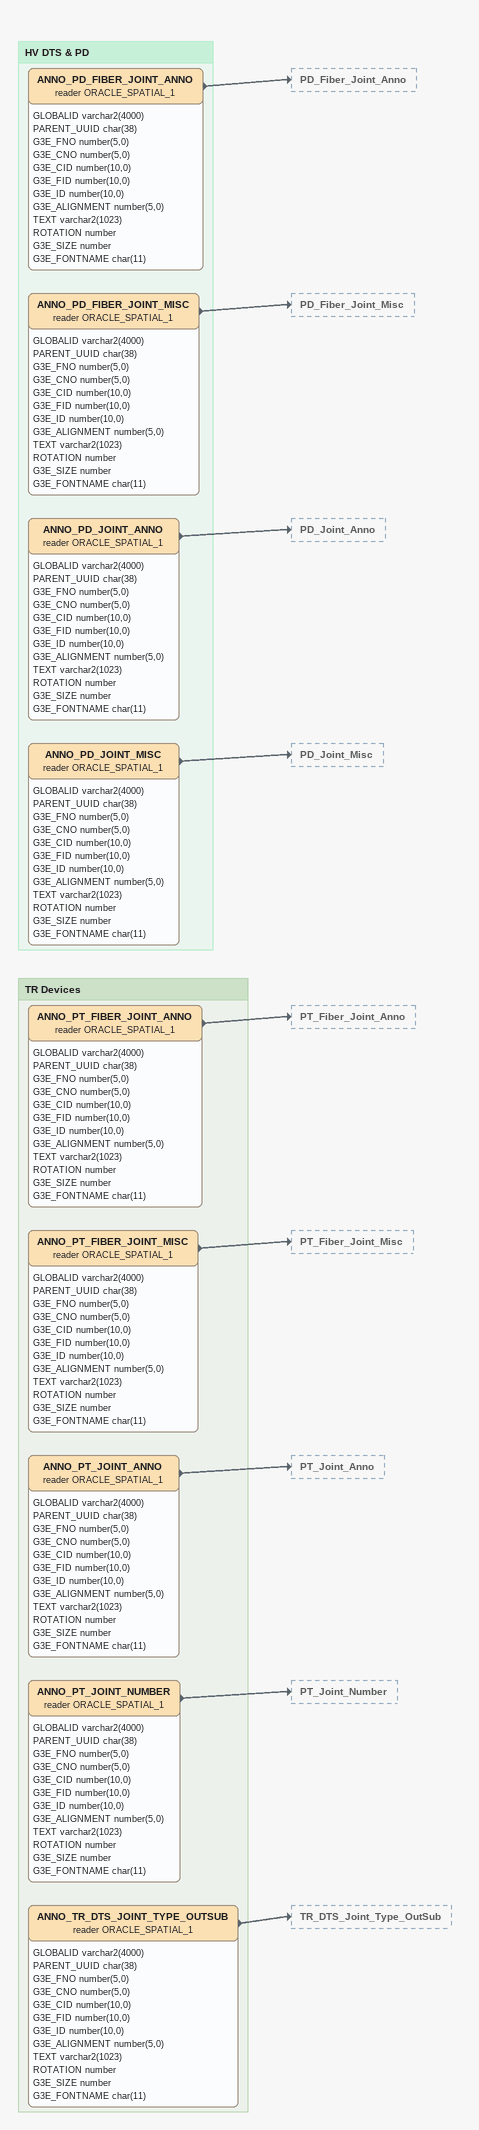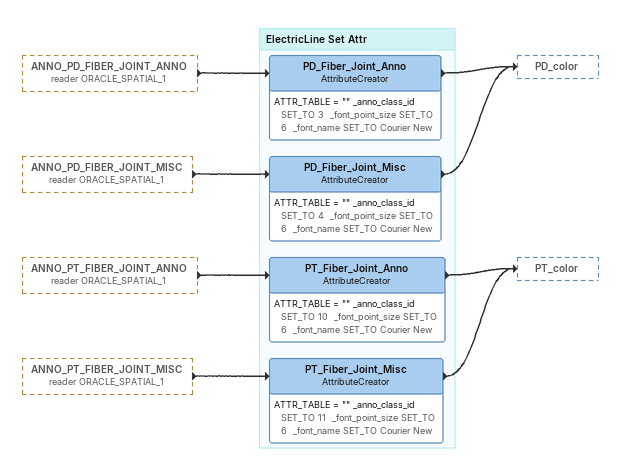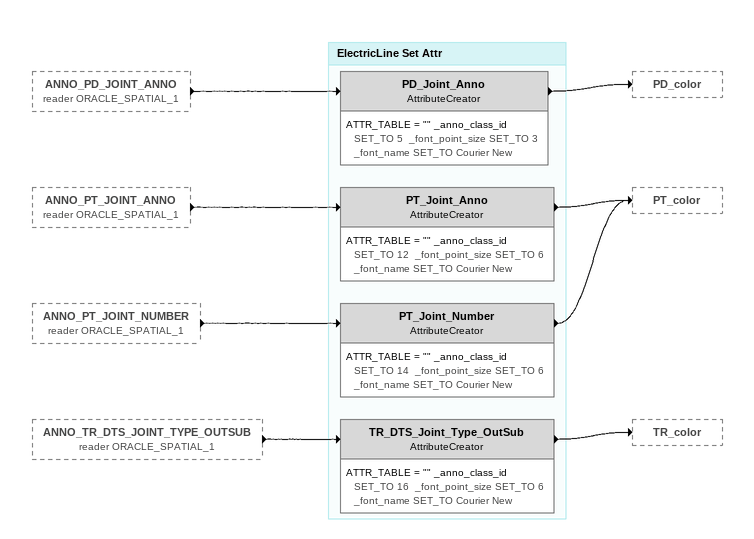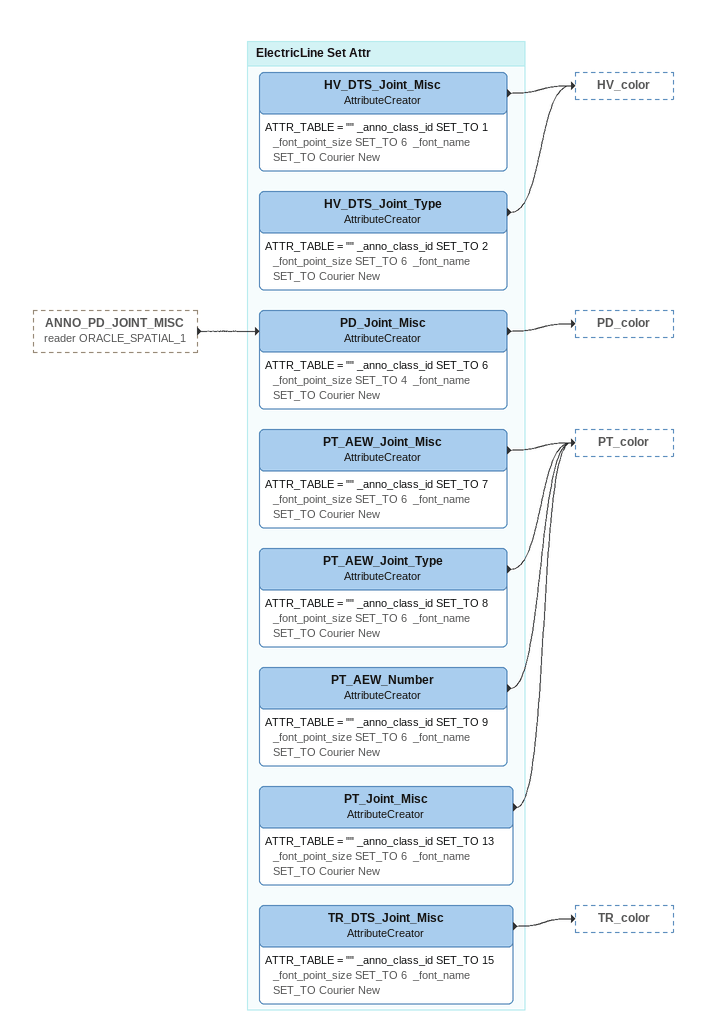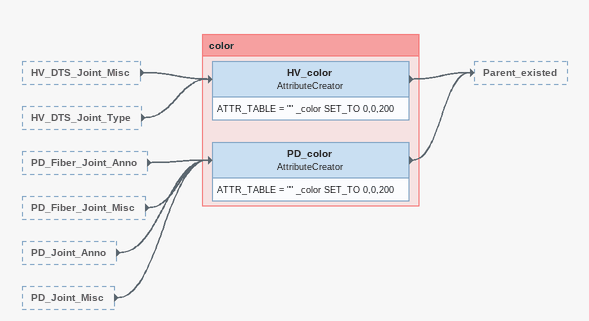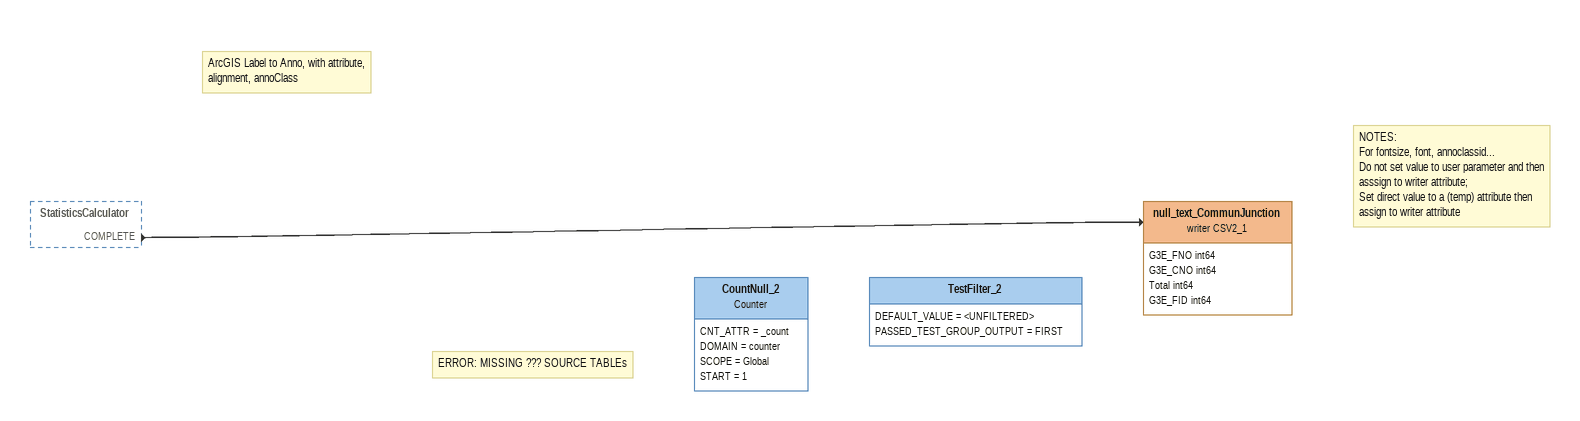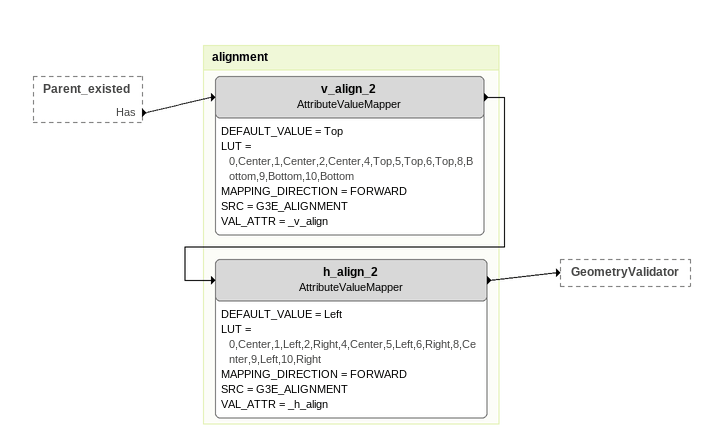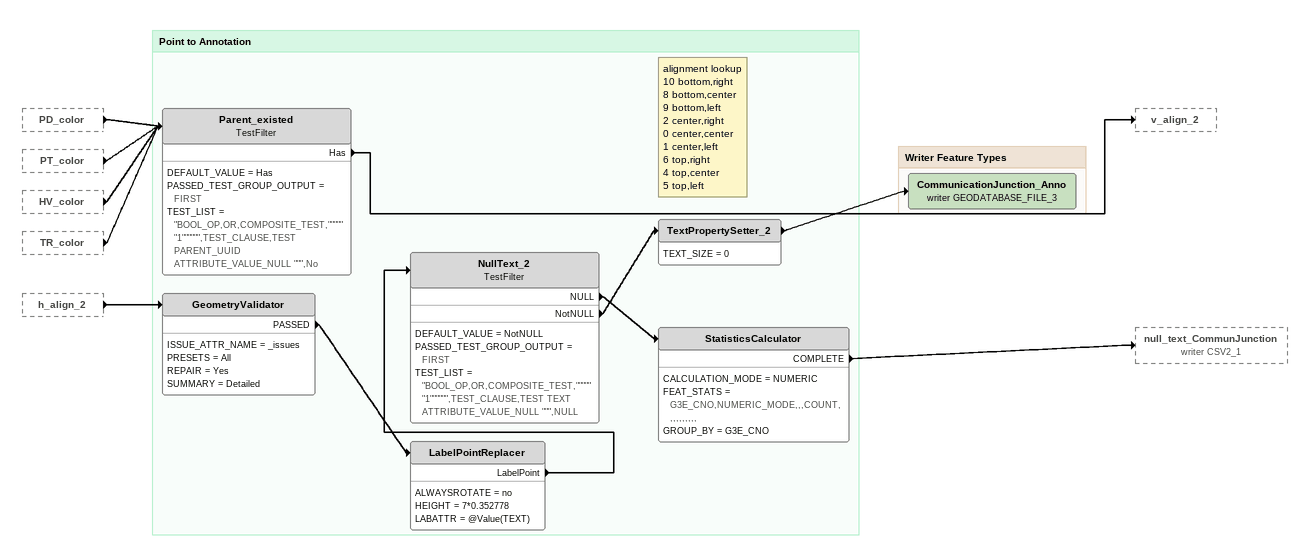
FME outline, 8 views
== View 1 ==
Bookmark: HV DTS & PD
ANNO_PD_FIBER_JOINT_ANNO (reader ORACLE_SPATIAL_1)
    attributes: GLOBALID varchar2(4000), PARENT_UUID char(38), G3E_FNO number(5,0), G3E_CNO number(5,0), G3E_CID number(10,0), G3E_FID number(10,0), G3E_ID number(10,0), G3E_ALIGNMENT number(5,0), TEXT varchar2(1023), ROTATION number, G3E_SIZE number, G3E_FONTNAME char(11)
    -> PD_Fiber_Joint_Anno
ANNO_PD_FIBER_JOINT_MISC (reader ORACLE_SPATIAL_1)
    attributes: GLOBALID varchar2(4000), PARENT_UUID char(38), G3E_FNO number(5,0), G3E_CNO number(5,0), G3E_CID number(10,0), G3E_FID number(10,0), G3E_ID number(10,0), G3E_ALIGNMENT number(5,0), TEXT varchar2(1023), ROTATION number, G3E_SIZE number, G3E_FONTNAME char(11)
    -> PD_Fiber_Joint_Misc
ANNO_PD_JOINT_ANNO (reader ORACLE_SPATIAL_1)
    attributes: GLOBALID varchar2(4000), PARENT_UUID char(38), G3E_FNO number(5,0), G3E_CNO number(5,0), G3E_CID number(10,0), G3E_FID number(10,0), G3E_ID number(10,0), G3E_ALIGNMENT number(5,0), TEXT varchar2(1023), ROTATION number, G3E_SIZE number, G3E_FONTNAME char(11)
    -> PD_Joint_Anno
ANNO_PD_JOINT_MISC (reader ORACLE_SPATIAL_1)
    attributes: GLOBALID varchar2(4000), PARENT_UUID char(38), G3E_FNO number(5,0), G3E_CNO number(5,0), G3E_CID number(10,0), G3E_FID number(10,0), G3E_ID number(10,0), G3E_ALIGNMENT number(5,0), TEXT varchar2(1023), ROTATION number, G3E_SIZE number, G3E_FONTNAME char(11)
    -> PD_Joint_Misc

Bookmark: TR Devices
ANNO_PT_FIBER_JOINT_ANNO (reader ORACLE_SPATIAL_1)
    attributes: GLOBALID varchar2(4000), PARENT_UUID char(38), G3E_FNO number(5,0), G3E_CNO number(5,0), G3E_CID number(10,0), G3E_FID number(10,0), G3E_ID number(10,0), G3E_ALIGNMENT number(5,0), TEXT varchar2(1023), ROTATION number, G3E_SIZE number, G3E_FONTNAME char(11)
    -> PT_Fiber_Joint_Anno
ANNO_PT_FIBER_JOINT_MISC (reader ORACLE_SPATIAL_1)
    attributes: GLOBALID varchar2(4000), PARENT_UUID char(38), G3E_FNO number(5,0), G3E_CNO number(5,0), G3E_CID number(10,0), G3E_FID number(10,0), G3E_ID number(10,0), G3E_ALIGNMENT number(5,0), TEXT varchar2(1023), ROTATION number, G3E_SIZE number, G3E_FONTNAME char(11)
    -> PT_Fiber_Joint_Misc
ANNO_PT_JOINT_ANNO (reader ORACLE_SPATIAL_1)
    attributes: GLOBALID varchar2(4000), PARENT_UUID char(38), G3E_FNO number(5,0), G3E_CNO number(5,0), G3E_CID number(10,0), G3E_FID number(10,0), G3E_ID number(10,0), G3E_ALIGNMENT number(5,0), TEXT varchar2(1023), ROTATION number, G3E_SIZE number, G3E_FONTNAME char(11)
    -> PT_Joint_Anno
ANNO_PT_JOINT_NUMBER (reader ORACLE_SPATIAL_1)
    attributes: GLOBALID varchar2(4000), PARENT_UUID char(38), G3E_FNO number(5,0), G3E_CNO number(5,0), G3E_CID number(10,0), G3E_FID number(10,0), G3E_ID number(10,0), G3E_ALIGNMENT number(5,0), TEXT varchar2(1023), ROTATION number, G3E_SIZE number, G3E_FONTNAME char(11)
    -> PT_Joint_Number
ANNO_TR_DTS_JOINT_TYPE_OUTSUB (reader ORACLE_SPATIAL_1)
    attributes: GLOBALID varchar2(4000), PARENT_UUID char(38), G3E_FNO number(5,0), G3E_CNO number(5,0), G3E_CID number(10,0), G3E_FID number(10,0), G3E_ID number(10,0), G3E_ALIGNMENT number(5,0), TEXT varchar2(1023), ROTATION number, G3E_SIZE number, G3E_FONTNAME char(11)
    -> TR_DTS_Joint_Type_OutSub

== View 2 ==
ANNO_PD_FIBER_JOINT_ANNO (reader ORACLE_SPATIAL_1) [outside]
    -> PD_Fiber_Joint_Anno
ANNO_PD_FIBER_JOINT_MISC (reader ORACLE_SPATIAL_1) [outside]
    -> PD_Fiber_Joint_Misc
ANNO_PT_FIBER_JOINT_ANNO (reader ORACLE_SPATIAL_1) [outside]
    -> PT_Fiber_Joint_Anno
ANNO_PT_FIBER_JOINT_MISC (reader ORACLE_SPATIAL_1) [outside]
    -> PT_Fiber_Joint_Misc

Bookmark: ElectricLine Set Attr
PD_Fiber_Joint_Anno: AttributeCreator
    ATTR_TABLE = "" _anno_class_id SET_TO 3  _font_point_size SET_TO 6  _font_name SET_TO Courier New
    -> PD_color
PD_Fiber_Joint_Misc: AttributeCreator
    ATTR_TABLE = "" _anno_class_id SET_TO 4  _font_point_size SET_TO 6  _font_name SET_TO Courier New
    -> PD_color
PT_Fiber_Joint_Anno: AttributeCreator
    ATTR_TABLE = "" _anno_class_id SET_TO 10  _font_point_size SET_TO 6  _font_name SET_TO Courier New
    -> PT_color
PT_Fiber_Joint_Misc: AttributeCreator
    ATTR_TABLE = "" _anno_class_id SET_TO 11  _font_point_size SET_TO 6  _font_name SET_TO Courier New
    -> PT_color

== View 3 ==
ANNO_PD_JOINT_ANNO (reader ORACLE_SPATIAL_1) [outside]
    -> PD_Joint_Anno
ANNO_PT_JOINT_ANNO (reader ORACLE_SPATIAL_1) [outside]
    -> PT_Joint_Anno
ANNO_PT_JOINT_NUMBER (reader ORACLE_SPATIAL_1) [outside]
    -> PT_Joint_Number
ANNO_TR_DTS_JOINT_TYPE_OUTSUB (reader ORACLE_SPATIAL_1) [outside]
    -> TR_DTS_Joint_Type_OutSub

Bookmark: ElectricLine Set Attr
PT_Joint_Anno: AttributeCreator
    ATTR_TABLE = "" _anno_class_id SET_TO 12  _font_point_size SET_TO 6  _font_name SET_TO Courier New
    -> PT_color
PT_Joint_Number: AttributeCreator
    ATTR_TABLE = "" _anno_class_id SET_TO 14  _font_point_size SET_TO 6  _font_name SET_TO Courier New
    -> PT_color
TR_DTS_Joint_Type_OutSub: AttributeCreator
    ATTR_TABLE = "" _anno_class_id SET_TO 16  _font_point_size SET_TO 6  _font_name SET_TO Courier New
    -> TR_color
PD_Joint_Anno: AttributeCreator
    ATTR_TABLE = "" _anno_class_id SET_TO 5  _font_point_size SET_TO 3  _font_name SET_TO Courier New
    -> PD_color

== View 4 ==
ANNO_PD_JOINT_MISC (reader ORACLE_SPATIAL_1) [outside]
    -> PD_Joint_Misc

Bookmark: ElectricLine Set Attr
PD_Joint_Misc: AttributeCreator
    ATTR_TABLE = "" _anno_class_id SET_TO 6  _font_point_size SET_TO 4  _font_name SET_TO Courier New
    -> PD_color
HV_DTS_Joint_Misc: AttributeCreator
    ATTR_TABLE = "" _anno_class_id SET_TO 1  _font_point_size SET_TO 6  _font_name SET_TO Courier New
    -> HV_color
HV_DTS_Joint_Type: AttributeCreator
    ATTR_TABLE = "" _anno_class_id SET_TO 2  _font_point_size SET_TO 6  _font_name SET_TO Courier New
    -> HV_color
PT_AEW_Joint_Misc: AttributeCreator
    ATTR_TABLE = "" _anno_class_id SET_TO 7  _font_point_size SET_TO 6  _font_name SET_TO Courier New
    -> PT_color
PT_AEW_Joint_Type: AttributeCreator
    ATTR_TABLE = "" _anno_class_id SET_TO 8  _font_point_size SET_TO 6  _font_name SET_TO Courier New
    -> PT_color
PT_AEW_Number: AttributeCreator
    ATTR_TABLE = "" _anno_class_id SET_TO 9  _font_point_size SET_TO 6  _font_name SET_TO Courier New
    -> PT_color
PT_Joint_Misc: AttributeCreator
    ATTR_TABLE = "" _anno_class_id SET_TO 13  _font_point_size SET_TO 6  _font_name SET_TO Courier New
    -> PT_color
TR_DTS_Joint_Misc: AttributeCreator
    ATTR_TABLE = "" _anno_class_id SET_TO 15  _font_point_size SET_TO 6  _font_name SET_TO Courier New
    -> TR_color

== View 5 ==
HV_DTS_Joint_Misc [outside]
    -> HV_color
HV_DTS_Joint_Type [outside]
    -> HV_color
PD_Fiber_Joint_Anno [outside]
    -> PD_color
PD_Fiber_Joint_Misc [outside]
    -> PD_color
PD_Joint_Anno [outside]
    -> PD_color
PD_Joint_Misc [outside]
    -> PD_color

Bookmark: color
PD_color: AttributeCreator
    ATTR_TABLE = "" _color SET_TO 0,0,200
    -> Parent_existed
HV_color: AttributeCreator
    ATTR_TABLE = "" _color SET_TO 0,0,200
    -> Parent_existed

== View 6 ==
StatisticsCalculator [outside]
    COMPLETE -> null_text_CommunJunction (writer CSV2_1)
Note: NOTES: / For fontsize, font, annoclassid... / Do not set value to user parameter and then asssign to writer attribute; / Set direct value to a (temp) attribute then assign to writer attribute
null_text_CommunJunction (writer CSV2_1)
    attributes: G3E_FNO int64, G3E_CNO int64, Total int64, G3E_FID int64
Note: ArcGIS Label to Anno, with attribute, alignment, annoClass
Note: ERROR: MISSING ??? SOURCE TABLEs
CountNull_2: Counter
    CNT_ATTR = _count
    DOMAIN = counter
    SCOPE = Global
    START = 1
TestFilter_2
    DEFAULT_VALUE = <UNFILTERED>
    PASSED_TEST_GROUP_OUTPUT = FIRST

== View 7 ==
Parent_existed [outside]
    Has -> v_align_2

Bookmark: alignment
v_align_2: AttributeValueMapper
    DEFAULT_VALUE = Top
    LUT = 0,Center,1,Center,2,Center,4,Top,5,Top,6,Top,8,Bottom,9,Bottom,10,Bottom
    MAPPING_DIRECTION = FORWARD
    SRC = G3E_ALIGNMENT
    VAL_ATTR = _v_align
    -> h_align_2
h_align_2: AttributeValueMapper
    DEFAULT_VALUE = Left
    LUT = 0,Center,1,Left,2,Right,4,Center,5,Left,6,Right,8,Center,9,Left,10,Right
    MAPPING_DIRECTION = FORWARD
    SRC = G3E_ALIGNMENT
    VAL_ATTR = _h_align
    -> GeometryValidator

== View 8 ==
PD_color [outside]
    -> Parent_existed
PT_color [outside]
    -> Parent_existed
HV_color [outside]
    -> Parent_existed
TR_color [outside]
    -> Parent_existed
h_align_2 [outside]
    -> GeometryValidator

Bookmark: Point to Annotation
Parent_existed: TestFilter
    DEFAULT_VALUE = Has
    PASSED_TEST_GROUP_OUTPUT = FIRST
    TEST_LIST = "BOOL_OP,OR,COMPOSITE_TEST,""""""1"""""",TEST_CLAUSE,TEST PARENT_UUID ATTRIBUTE_VALUE_NULL """,No
    Has -> v_align_2
GeometryValidator
    ISSUE_ATTR_NAME = _issues
    PRESETS = All
    REPAIR = Yes
    SUMMARY = Detailed
    PASSED -> LabelPointReplacer
LabelPointReplacer
    ALWAYSROTATE = no
    HEIGHT = 7*0.352778
    LABATTR = @Value(TEXT)
    LabelPoint -> NullText_2
NullText_2: TestFilter
    DEFAULT_VALUE = NotNULL
    PASSED_TEST_GROUP_OUTPUT = FIRST
    TEST_LIST = "BOOL_OP,OR,COMPOSITE_TEST,""""""1"""""",TEST_CLAUSE,TEST TEXT ATTRIBUTE_VALUE_NULL """,NULL
    NULL -> StatisticsCalculator
    NotNULL -> TextPropertySetter_2
Note: alignment lookup / 10 bottom,right / 8 bottom,center / 9 bottom,left / 2 center,right / 0 center,center / 1 center,left / 6 top,right / 4 top,center / 5 top,left
TextPropertySetter_2
    TEXT_SIZE = 0
    -> CommunicationJunction_Anno (writer GEODATABASE_FILE_3)
StatisticsCalculator
    CALCULATION_MODE = NUMERIC
    FEAT_STATS = G3E_CNO,NUMERIC_MODE,,,COUNT,,,,,,,,,,
    GROUP_BY = G3E_CNO
    COMPLETE -> null_text_CommunJunction (writer CSV2_1)

Bookmark: Writer Feature Types
CommunicationJunction_Anno (writer GEODATABASE_FILE_3)
